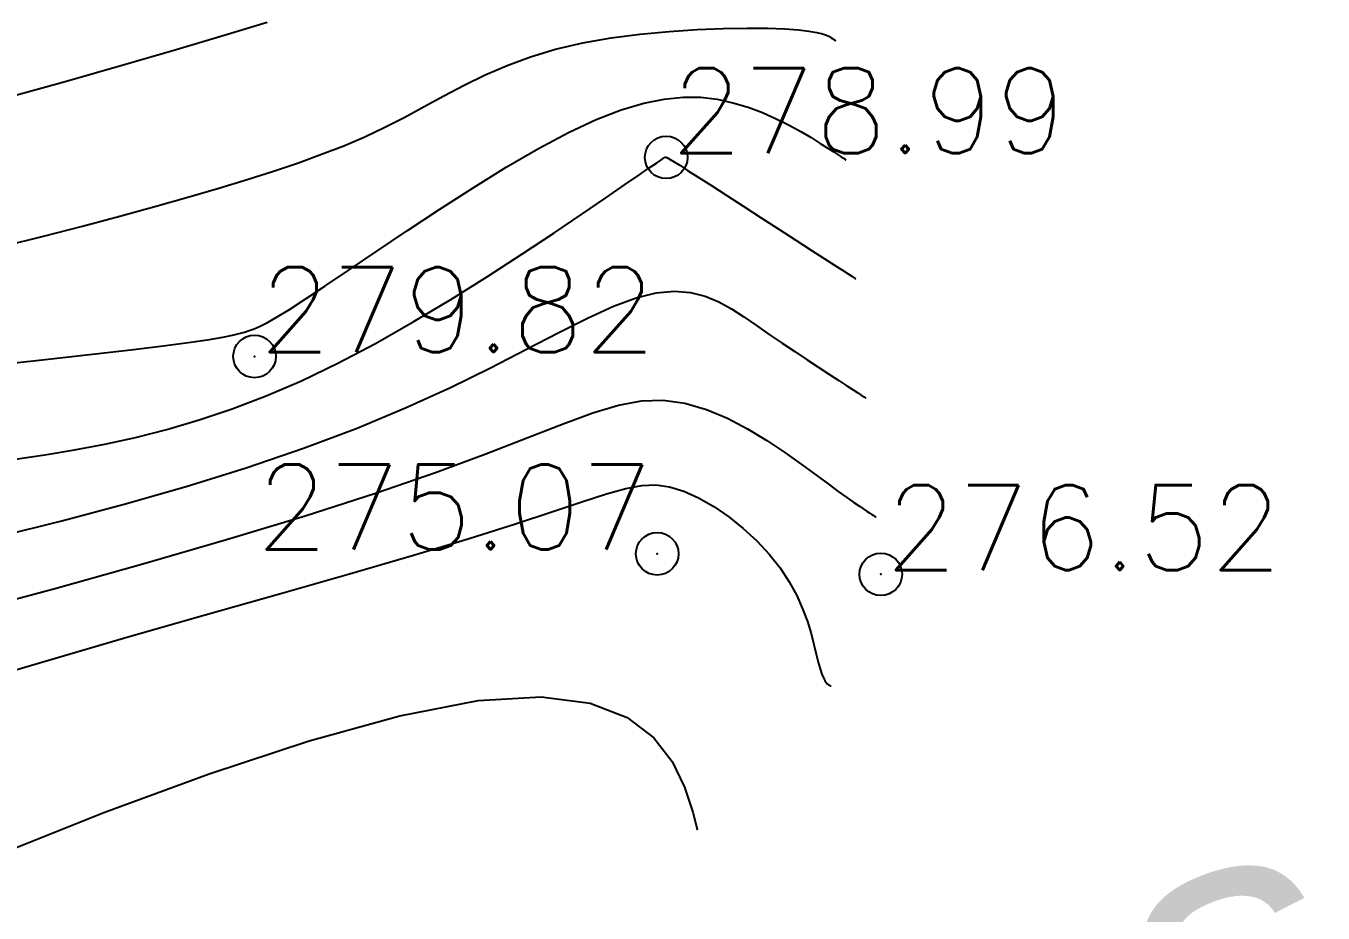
# Model space of a CAD drawing. Header units: millimetres. Extents: x 524954 to 526204, y 9523489 to 9524010.
# Drawn here: x 526103.72 to 526118.97, y 9523785.39 to 9523795.82 of the extents above; entities that cross this region are included whole.
import ezdxf
from ezdxf import colors
from ezdxf.entities.mleader import LeaderData, LeaderLine
from ezdxf.enums import TextEntityAlignment as Align
from ezdxf.math import Vec2, Vec3

# ---------------------------------------------------------------- set-up
doc = ezdxf.new("R2010")
doc.units = ezdxf.units.MM
doc.header["$PDMODE"] = 32
doc.header["$PDSIZE"] = 0.5
for name, color, linetype in [('CN_01_00', 3, 'Continuous'), ('CN_02_00', 4, 'Continuous'), ('CN_05_00', 6, 'Continuous'), ('CN_10_00', 1, 'Continuous'), ('ETQ PAIR', 7, 'Continuous'), ('TopoAlt', 3, 'Continuous'), ('TOPOJIS', 7, 'Continuous')]:
    doc.layers.add(name, color=color, linetype=linetype)
doc.styles.add('Simplex 1.0', font='Simplex.shx', dxfattribs={"width": 0.99, "height": 1})
doc.styles.get("Standard").update_dxf_attribs({"font": 'arial.ttf'})

# ---------------------------------------------------------------- blocks, each defined once
blk = doc.blocks.new('TCPOINT M')
at = {"color": 0}
blk.add_point((0, 0), dxfattribs=at)
at = {"layer": 'TopoAlt', "style": 'Simplex 1.0', "width": 0.99}
blk.add_attdef('ALT', (0.15, 0.15), '', height=1, dxfattribs=at)

msp = doc.modelspace()

# ---------------------------------------------------------------- linework, layer by layer
at = {"layer": 'CN_01_00', "flags": 128}
for points, elevation in [([(526103.455, 9523793.232), (526103.929, 9523793.347), (526104.386, 9523793.465), (526104.824, 9523793.582), (526105.238, 9523793.697), (526105.626, 9523793.808), (526105.987, 9523793.914), (526106.321, 9523794.015), (526106.633, 9523794.114), (526106.924, 9523794.212), (526107.197, 9523794.311), (526107.456, 9523794.412), (526107.703, 9523794.518), (526107.941, 9523794.63), (526108.173, 9523794.749), (526108.403, 9523794.873), (526108.634, 9523794.999), (526108.871, 9523795.123), (526109.117, 9523795.244), (526109.376, 9523795.356), (526109.651, 9523795.459), (526109.947, 9523795.548), (526110.266, 9523795.621), (526110.6, 9523795.679), (526110.941, 9523795.724), (526111.28, 9523795.756), (526111.609, 9523795.778), (526111.917, 9523795.79), (526112.198, 9523795.795), (526112.441, 9523795.793), (526112.641, 9523795.786), (526112.8, 9523795.775), (526112.923, 9523795.76), (526113.016, 9523795.744), (526113.084, 9523795.728), (526113.131, 9523795.711), (526113.164, 9523795.695), (526113.186, 9523795.681), (526113.203, 9523795.67), (526113.215, 9523795.662), (526113.225, 9523795.656), (526113.231, 9523795.652), (526113.234, 9523795.65), (526113.236, 9523795.649), (526113.237, 9523795.648), (526113.237, 9523795.648)], 281), ([(526103.597, 9523790.728), (526103.943, 9523790.778), (526104.292, 9523790.836), (526104.647, 9523790.904), (526105.008, 9523790.983), (526105.377, 9523791.077), (526105.756, 9523791.188), (526106.145, 9523791.318), (526106.546, 9523791.471), (526106.96, 9523791.649), (526107.387, 9523791.854), (526107.828, 9523792.086), (526108.274, 9523792.34), (526108.717, 9523792.606), (526109.146, 9523792.875), (526109.551, 9523793.138), (526109.925, 9523793.385), (526110.256, 9523793.609), (526110.536, 9523793.801), (526110.757, 9523793.952), (526110.925, 9523794.067), (526111.047, 9523794.151), (526111.131, 9523794.208), (526111.183, 9523794.244), (526111.213, 9523794.264), (526111.227, 9523794.273), (526111.232, 9523794.276), (526111.237, 9523794.278), (526111.245, 9523794.276), (526111.262, 9523794.268), (526111.291, 9523794.252), (526111.338, 9523794.224), (526111.405, 9523794.182), (526111.498, 9523794.122), (526111.621, 9523794.043), (526111.777, 9523793.943), (526111.958, 9523793.826), (526112.157, 9523793.698), (526112.364, 9523793.565), (526112.571, 9523793.431), (526112.769, 9523793.303), (526112.95, 9523793.186), (526113.104, 9523793.086), (526113.226, 9523793.007), (526113.318, 9523792.948), (526113.384, 9523792.905), (526113.428, 9523792.877), (526113.455, 9523792.859), (526113.468, 9523792.85), (526113.473, 9523792.847), (526113.474, 9523792.847)], 279), ([(526103.065, 9523788.938), (526104.078, 9523789.212), (526105.094, 9523789.495), (526106.08, 9523789.781), (526107.004, 9523790.06), (526107.83, 9523790.326), (526108.535, 9523790.57), (526109.127, 9523790.79), (526109.621, 9523790.982), (526110.034, 9523791.143), (526110.384, 9523791.271), (526110.685, 9523791.361), (526110.956, 9523791.412), (526111.211, 9523791.42), (526111.465, 9523791.384), (526111.718, 9523791.31), (526111.965, 9523791.208), (526112.203, 9523791.084), (526112.43, 9523790.947), (526112.641, 9523790.806), (526112.833, 9523790.668), (526113.003, 9523790.543), (526113.148, 9523790.436), (526113.269, 9523790.348), (526113.37, 9523790.276), (526113.451, 9523790.219), (526113.517, 9523790.173), (526113.568, 9523790.139), (526113.608, 9523790.112), (526113.639, 9523790.092), (526113.663, 9523790.077), (526113.681, 9523790.065), (526113.694, 9523790.057), (526113.702, 9523790.051), (526113.708, 9523790.048), (526113.71, 9523790.046), (526113.711, 9523790.046), (526113.711, 9523790.045)], 277)]:
    msp.add_lwpolyline(points, dxfattribs=dict(at, elevation=elevation))
at = {"layer": 'CN_02_00', "flags": 128}
for points, elevation in [([(526103.458, 9523794.966), (526104.182, 9523795.169), (526104.865, 9523795.364), (526105.489, 9523795.545), (526106.052, 9523795.712), (526106.558, 9523795.864)], 282), ([(526103.416, 9523789.822), (526104.144, 9523790.002), (526104.878, 9523790.197), (526105.604, 9523790.406), (526106.31, 9523790.627), (526106.984, 9523790.857), (526107.614, 9523791.093), (526108.189, 9523791.333), (526108.71, 9523791.571), (526109.18, 9523791.802), (526109.604, 9523792.019), (526109.984, 9523792.216), (526110.323, 9523792.386), (526110.625, 9523792.525), (526110.893, 9523792.625), (526111.13, 9523792.683), (526111.342, 9523792.701), (526111.531, 9523792.686), (526111.703, 9523792.643), (526111.863, 9523792.578), (526112.013, 9523792.494), (526112.16, 9523792.399), (526112.307, 9523792.298), (526112.457, 9523792.194), (526112.608, 9523792.091), (526112.758, 9523791.991), (526112.903, 9523791.895), (526113.04, 9523791.805), (526113.166, 9523791.723), (526113.277, 9523791.651), (526113.37, 9523791.59), (526113.444, 9523791.543), (526113.499, 9523791.507), (526113.538, 9523791.481), (526113.565, 9523791.464), (526113.581, 9523791.454), (526113.589, 9523791.448), (526113.592, 9523791.446), (526113.593, 9523791.446)], 278), ([(526103.173, 9523788.123), (526104.041, 9523788.381), (526104.935, 9523788.641), (526105.829, 9523788.896), (526106.7, 9523789.144), (526107.524, 9523789.379), (526108.276, 9523789.597), (526108.932, 9523789.794), (526109.475, 9523789.966), (526109.913, 9523790.111), (526110.265, 9523790.23), (526110.545, 9523790.321), (526110.77, 9523790.384), (526110.958, 9523790.419), (526111.124, 9523790.425), (526111.284, 9523790.402), (526111.452, 9523790.35), (526111.627, 9523790.271), (526111.805, 9523790.169), (526111.981, 9523790.049), (526112.151, 9523789.913), (526112.312, 9523789.765), (526112.458, 9523789.609), (526112.586, 9523789.448), (526112.693, 9523789.286), (526112.78, 9523789.125), (526112.85, 9523788.969), (526112.905, 9523788.819), (526112.949, 9523788.678), (526112.983, 9523788.55), (526113.01, 9523788.436), (526113.033, 9523788.339), (526113.055, 9523788.261), (526113.075, 9523788.201), (526113.093, 9523788.155), (526113.11, 9523788.123), (526113.125, 9523788.101), (526113.138, 9523788.087), (526113.149, 9523788.079), (526113.158, 9523788.074), (526113.166, 9523788.07), (526113.171, 9523788.067), (526113.175, 9523788.065), (526113.178, 9523788.064), (526113.179, 9523788.063), (526113.18, 9523788.063), (526113.18, 9523788.063), (526113.18, 9523788.063)], 276)]:
    msp.add_lwpolyline(points, dxfattribs=dict(at, elevation=elevation))
at = {"layer": 'CN_05_00', "elevation": 275, "flags": 128}
msp.add_lwpolyline([(526103.38, 9523786.071), (526104.639, 9523786.571), (526105.876, 9523787.027), (526107.049, 9523787.415), (526108.116, 9523787.71), (526109.036, 9523787.888), (526109.777, 9523787.931), (526110.353, 9523787.857), (526110.787, 9523787.689), (526111.101, 9523787.452), (526111.318, 9523787.172), (526111.463, 9523786.872), (526111.558, 9523786.578), (526111.626, 9523786.313), (526111.686, 9523786.098), (526111.743, 9523785.931), (526111.796, 9523785.805), (526111.844, 9523785.714), (526111.887, 9523785.652), (526111.926, 9523785.613), (526111.959, 9523785.589), (526111.986, 9523785.575), (526112.007, 9523785.564), (526112.023, 9523785.556), (526112.034, 9523785.551), (526112.042, 9523785.547), (526112.047, 9523785.545), (526112.049, 9523785.543), (526112.05, 9523785.543), (526112.05, 9523785.543)], dxfattribs=at)
at = {"layer": 'CN_10_00', "elevation": 280, "flags": 128}
msp.add_lwpolyline([(526103.23, 9523791.822), (526103.913, 9523791.896), (526104.505, 9523791.962), (526104.987, 9523792.017), (526105.367, 9523792.064), (526105.659, 9523792.103), (526105.878, 9523792.135), (526106.036, 9523792.162), (526106.148, 9523792.184), (526106.228, 9523792.203), (526106.29, 9523792.221), (526106.346, 9523792.238), (526106.405, 9523792.259), (526106.475, 9523792.289), (526106.562, 9523792.334), (526106.674, 9523792.399), (526106.819, 9523792.488), (526107.003, 9523792.607), (526107.235, 9523792.761), (526107.519, 9523792.953), (526107.845, 9523793.174), (526108.205, 9523793.416), (526108.585, 9523793.667), (526108.976, 9523793.918), (526109.366, 9523794.159), (526109.744, 9523794.379), (526110.099, 9523794.568), (526110.423, 9523794.719), (526110.716, 9523794.833), (526110.982, 9523794.912), (526111.224, 9523794.961), (526111.447, 9523794.983), (526111.654, 9523794.981), (526111.847, 9523794.958), (526112.031, 9523794.918), (526112.209, 9523794.864), (526112.379, 9523794.801), (526112.54, 9523794.729), (526112.69, 9523794.655), (526112.827, 9523794.579), (526112.95, 9523794.507), (526113.057, 9523794.44), (526113.145, 9523794.384), (526113.215, 9523794.339), (526113.267, 9523794.305), (526113.304, 9523794.281), (526113.329, 9523794.264), (526113.344, 9523794.255), (526113.352, 9523794.249), (526113.355, 9523794.248), (526113.356, 9523794.247)], dxfattribs=at)

# ---------------------------------------------------------------- block references
at = {"layer": 'TOPOJIS'}
ref = msp.add_blockref('TCPOINT M', (526111.246, 9523794.275, 278.99), dxfattribs=at)
ref.add_attrib('ALT', '278.99', (526111.296, 9523794.325, 278.99), dxfattribs={"layer": 'TopoAlt', "height": 1, "style": 'Simplex 1.0', "width": 0.99})
ref = msp.add_blockref('TCPOINT M', (526106.409, 9523791.935, 279.82), dxfattribs=at)
ref.add_attrib('ALT', '279.82', (526106.459, 9523791.985, 279.82), dxfattribs={"layer": 'TopoAlt', "height": 1, "style": 'Simplex 1.0', "width": 0.99})
ref = msp.add_blockref('TCPOINT M', (526111.141, 9523789.615, 275.07), dxfattribs=at)
ref.add_attrib('ALT', '275.07', dxfattribs={"layer": 'TopoAlt', "height": 1, "style": 'Simplex 1.0', "width": 0.99}).set_placement((526111.091, 9523789.665, 275.07), align=Align.RIGHT)
ref = msp.add_blockref('TCPOINT M', (526113.768, 9523789.373, 276.52), dxfattribs=at)
ref.add_attrib('ALT', '276.52', (526113.818, 9523789.423, 276.52), dxfattribs={"layer": 'TopoAlt', "height": 1, "style": 'Simplex 1.0', "width": 0.99})

# ---------------------------------------------------------------- next in the draw order: leaders
at = {"layer": 'ETQ PAIR'}
ml = msp.add_multileader_mtext('Standard', dxfattribs=at)
ml.set_content('Ecran de soutènement', color=256)
ml.set_leader_properties()
ml.build(insert=Vec2(0, 0))
ml.multileader.update_dxf_attribs({"has_text_frame": 1, "dogleg_length": 2.5, "arrow_head_size": 3.5})
ctx = ml.context
ctx.base_point, ctx.char_height, ctx.arrow_head_size, ctx.landing_gap_size, ctx.plane_origin, ctx.plane_x_axis, ctx.plane_y_axis = Vec3(526096.547, 9523777.152), 3.5, 3.5, 0.8, Vec3(526040.485, 9523795.944), Vec3(0.940159, 0.340735), Vec3(-0.340735, 0.940159)
ctx.text_align_type = 1
notes = []
notes.append((ctx, [(1, (1, 1, 0), (526094.196, 9523776.3), (0.940159, 0.340735), 2.5, [(0, [(526051.65, 9523814.666)], 0, [])])]))
ctx.mtext.insert, ctx.mtext.text_direction, ctx.mtext.rotation, ctx.mtext.alignment, ctx.mtext.flow_direction = Vec3(526119.621, 9523787.406), Vec3(0.940159, 0.340735), 0.347698, 2, 5
ctx.mtext.has_bg_fill, ctx.mtext.bg_color, ctx.mtext.bg_scale_factor, ctx.mtext.bg_transparency, ctx.mtext.use_window_bg_color = 1, -1027028792, 1.5, 0, 1
for ctx, leaders in notes:
    for number, flags, end, landing, length, lines in leaders:
        leader = LeaderData()
        leader.index, (leader.has_last_leader_line, leader.has_dogleg_vector, leader.attachment_direction) = number, flags
        leader.last_leader_point, leader.dogleg_vector, leader.dogleg_length = Vec3(end), Vec3(landing), length
        for number, points, colour, breaks in lines:
            line = LeaderLine()
            line.index, line.vertices, line.color, line.breaks = number, Vec3.list(points), colors.encode_raw_color(colour), breaks
            leader.lines.append(line)
        ctx.leaders.append(leader)

doc.saveas('drawing.dxf')
